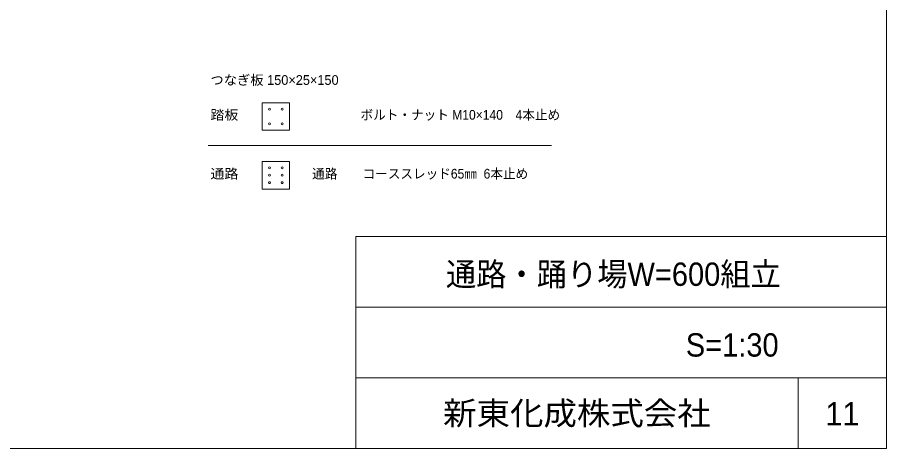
# Model space of a CAD drawing. Units: millimetres at full size, sheet at 1:30; details may follow other scales. Extents: x 300 to 12300, y 300 to 8610.
# Drawn here: x 7879 to 12300, y 300 to 2495 of the extents above; entities that cross this region are included whole.
import ezdxf
from ezdxf.enums import TextEntityAlignment as Align

# ---------------------------------------------------------------- set-up
doc = ezdxf.new("R2010")
doc.units = ezdxf.units.MM
doc.header["$LTSCALE"] = 30
for name, color, linetype, lineweight in [('図面枠-A3', 7, 'Continuous', 20), ('図面枠-レイアウト', 7, 'Continuous', 13), ('実線', 7, 'Continuous', 13), ('板材', 7, 'Continuous', 13)]:
    doc.layers.add(name, color=color, linetype=linetype, lineweight=lineweight)
doc.layers.add('文字', color=7, linetype='Continuous')
doc.styles.add('ＭＳ Ｐゴシック', font='')
doc.styles.get('ＭＳ Ｐゴシック').set_extended_font_data('MS PGothic')

msp = doc.modelspace()

# ---------------------------------------------------------------- linework, layer by layer
at = {"layer": '図面枠-A3'}
for p, q in [((9600, 1380), (9600, 300)), ((9600, 1380), (12300, 1380)), ((9600, 1020), (12300, 1020)), ((9600, 660), (12300, 660)), ((11850, 300), (11850, 660))]:
    msp.add_line(p, q, dxfattribs=at)
msp.add_lwpolyline([(300, 300), (12300, 300), (12300, 8610), (300, 8610)], close=True, dxfattribs=at)
at = {"layer": '図面枠-レイアウト'}
msp.add_lwpolyline([(300, 300), (12300, 300), (12300, 8610), (300, 8610)], close=True, dxfattribs=at)
at = {"layer": '実線'}
msp.add_line((8849.16, 1842.62), (10594.98, 1842.62), dxfattribs=at)
at = {"layer": '板材'}
for points in [[(9123.96, 1920.81), (9263.96, 1920.81), (9263.96, 2060.81), (9123.96, 2060.81)], [(9123.96, 1621.26), (9263.96, 1621.26), (9263.96, 1761.26), (9123.96, 1761.26)]]:
    msp.add_lwpolyline(points, close=True, dxfattribs=at)
at = {"layer": '板材', "lineweight": 18}
for centre in [(9161.46, 2028.31), (9226.46, 2028.31), (9161.46, 1953.31), (9226.46, 1953.31), (9161.46, 1728.76), (9226.46, 1728.76), (9161.46, 1691.26), (9226.46, 1691.26), (9161.46, 1653.76), (9226.46, 1653.76)]:
    msp.add_circle(centre, 5, dxfattribs=at)

# ---------------------------------------------------------------- texts
at = {"layer": '図面枠-A3', "style": 'ＭＳ Ｐゴシック', "width": 1.05}
msp.add_text('新東化成株式会社', height=118.8, dxfattribs=at).set_placement((10725, 480), align=Align.MIDDLE_CENTER)
at = {"layer": '図面枠-A3', "style": 'ＭＳ Ｐゴシック'}
msp.add_text('11', height=118.8, dxfattribs=at).set_placement((12075, 477.45), align=Align.MIDDLE_CENTER)
at = {"layer": '文字', "style": 'ＭＳ Ｐゴシック'}
msp.add_text('つなぎ板 150×25×150', height=49.49, dxfattribs=at).set_placement((8861.39, 2136.65), align=Align.BOTTOM_LEFT)
for s, width, p in [('踏板', 1.05, (8861.39, 1959.25)), ('ボルト・ナット M10×140\u30004本止め', 0.95, (9624.68, 1959.25)), ('通路', 1.05, (8861.39, 1659.7)), ('通路\u3000\u3000コーススレッド65㎜  6本止め', 0.95, (9378.41, 1659.7))]:
    msp.add_text(s, height=49.49, dxfattribs=dict(at, width=width)).set_placement(p, align=Align.BOTTOM_LEFT)
at = {"layer": '文字', "style": 'ＭＳ Ｐゴシック', "width": 0.95}
for s, p in [('通路・踊り場W=600組立', (10910.39, 1187.82)), ('S=1:30', (11514.77, 827.82))]:
    msp.add_text(s, height=118.8, dxfattribs=at).set_placement(p, align=Align.MIDDLE_CENTER)

doc.saveas('drawing.dxf')
